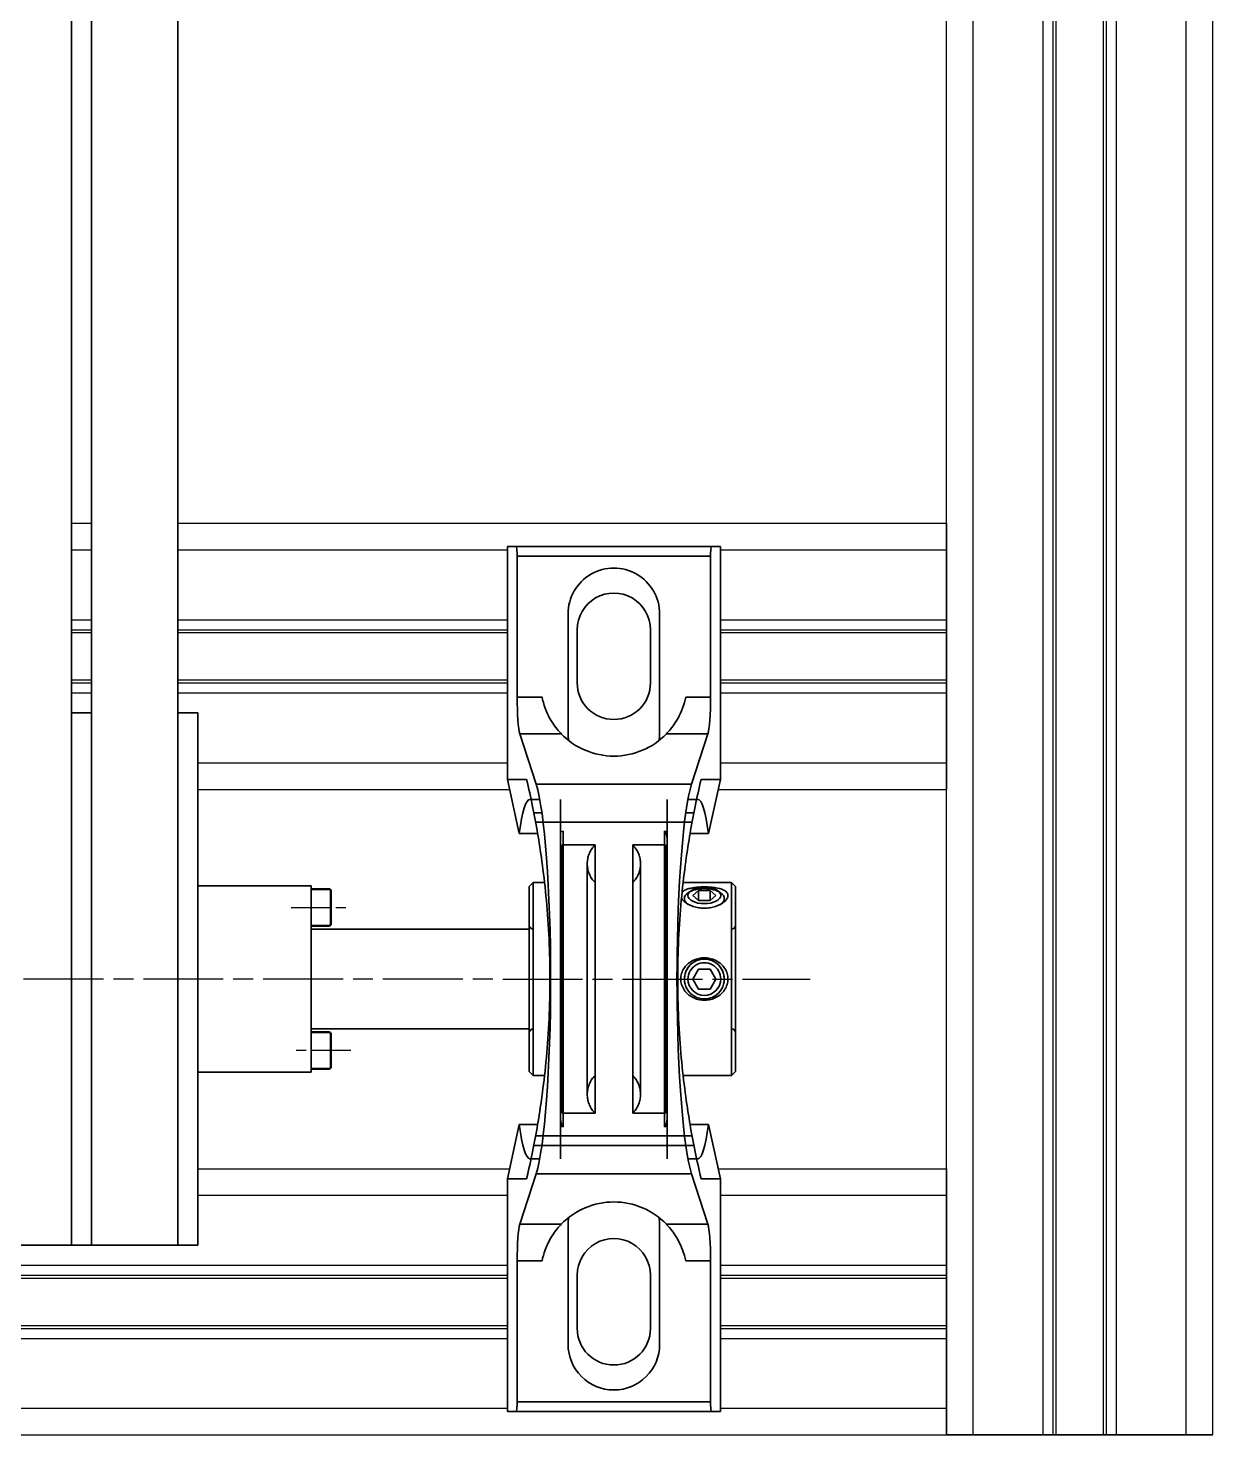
# Model space of a CAD drawing. Header units: millimetres. Extents: x -29 to 3384, y -388 to 1226.
# Drawn here: x 629.8 to 807.8, y 803.3 to 1014.7 of the extents above; entities that cross this region are included whole.
import ezdxf

# ---------------------------------------------------------------- set-up
doc = ezdxf.new("R2010")
doc.units = ezdxf.units.MM
for name, pattern in [('AM_ISO08W050', [18, 12, -1.5, 3, -1.5]), ('AM_ISO08W050x2', [9, 6, -0.75, 1.5, -0.75]), ('phl_thick', [0])]:
    doc.linetypes.add(name, pattern=pattern)
for name, color, linetype, lineweight in [('AM_0N', 7, 'Continuous', 50), ('AM_7', 4, 'AM_ISO08W050', 25), ('Kontury', 7, 'Continuous', 35)]:
    doc.layers.add(name, color=color, linetype=linetype, lineweight=lineweight)
doc.layers.add('projection', color=7, linetype='Continuous')

msp = doc.modelspace()

# ---------------------------------------------------------------- linework, layer by layer
at = {"layer": 'AM_0N'}
for p, q in [((675.03755, 885.33191), (672.33755, 885.33191)), ((675.33755, 880.13191), (675.33755, 885.03191)), ((675.03755, 879.83191), (672.33755, 879.83191)), ((675.03755, 863.83191), (672.33755, 863.83191)), ((675.33755, 858.63191), (675.33755, 863.53191)), ((675.03755, 858.33191), (672.33755, 858.33191))]:
    msp.add_line(p, q, dxfattribs=at)
at = {"layer": 'AM_0N', "extrusion": (0, 0, -1)}
for centre, start, end in [((-675.03755, 885.03191), 90, 180), ((-675.03755, 880.13191), 180, 270), ((-675.03755, 863.53191), 90, 180), ((-675.03755, 858.63191), 180, 270)]:
    msp.add_arc(centre, 0.3, start, end, dxfattribs=at)
at = {"layer": 'AM_7', "linetype": 'AM_ISO08W050x2'}
for p, q in [((669.33755, 882.58191), (678.33755, 882.58191)), ((678.33755, 861.08191), (669.33755, 861.08191))]:
    msp.add_line(p, q, dxfattribs=at)
at = {"layer": 'AM_7'}
msp.add_line((269.14712, 871.8606), (747.31443, 871.82154), dxfattribs=at)
at = {"layer": 'Kontury'}
for p, q in [((636.33755, 1226.11286), (636.33755, 831.83614)), ((639.33755, 831.83614), (639.33755, 1226.11286)), ((652.33755, 1226.11286), (652.33755, 831.83614)), ((767.83755, 940.32025), (767.83755, 900.32025)), ((701.83755, 901.82025), (701.83755, 936.82025)), ((703.16294, 936.82025), (701.83755, 936.82025)), ((703.16294, 936.82025), (732.51216, 936.82025)), ((733.83755, 936.82025), (732.51216, 936.82025)), ((733.83755, 936.82025), (733.83755, 901.82025)), ((703.3102, 935.37025), (732.36489, 935.37025)), ((703.3102, 914.19045), (703.3102, 935.37025)), ((732.36489, 935.37025), (732.36489, 914.19045)), ((710.96255, 926.69525), (710.96255, 926.69525)), ((710.96255, 908.69525), (710.96255, 926.69525)), ((724.71255, 926.69525), (724.71255, 926.69525)), ((724.71255, 908.69525), (724.71255, 926.69525)), ((712.33755, 916.32025), (712.33755, 924.32025)), ((712.33755, 924.32025), (712.33755, 924.32025)), ((723.33755, 924.32025), (723.33755, 916.32025)), ((723.33755, 924.32025), (723.33755, 924.32025)), ((712.33755, 916.32025), (712.33755, 916.32025)), ((723.33755, 916.32025), (723.33755, 916.32025)), ((703.3102, 914.19045), (707.0457, 914.19045)), ((707.13619, 913.77482), (707.0457, 914.19045)), ((707.24381, 913.35861), (707.13619, 913.77482)), ((707.36798, 912.94563), (707.24381, 913.35861)), ((728.43129, 913.35861), (728.30712, 912.94563)), ((728.53891, 913.77482), (728.43129, 913.35861)), ((728.62939, 914.19045), (728.53891, 913.77482)), ((728.62939, 914.19045), (732.36489, 914.19045)), ((639.33755, 911.83614), (636.33755, 911.83614)), ((655.33755, 911.83614), (652.33755, 911.83614)), ((655.33755, 911.83614), (655.33755, 831.83614)), ((707.50778, 912.53949), (707.36798, 912.94563)), ((707.66147, 912.14336), (707.50778, 912.53949)), ((707.82721, 911.7603), (707.66147, 912.14336)), ((708.00296, 911.39282), (707.82721, 911.7603)), ((708.18608, 911.04307), (708.00296, 911.39282)), ((727.67213, 911.39282), (727.48901, 911.04307)), ((727.84789, 911.7603), (727.67213, 911.39282)), ((728.01363, 912.14336), (727.84789, 911.7603)), ((728.16732, 912.53949), (728.01363, 912.14336)), ((728.30712, 912.94563), (728.16732, 912.53949)), ((708.37386, 910.71324), (708.18608, 911.04307)), ((708.56332, 910.40519), (708.37386, 910.71324)), ((708.75132, 910.12023), (708.56332, 910.40519)), ((708.93682, 909.85673), (708.75132, 910.12023)), ((709.12388, 909.6068), (708.93682, 909.85673)), ((709.30902, 909.37301), (709.12388, 909.6068)), ((709.4881, 909.15883), (709.30902, 909.37301)), ((709.65663, 908.96688), (709.4881, 909.15883)), ((726.187, 909.15883), (726.01847, 908.96688)), ((726.36608, 909.37301), (726.187, 909.15883)), ((726.55122, 909.6068), (726.36608, 909.37301)), ((726.73827, 909.85673), (726.55122, 909.6068)), ((726.92378, 910.12023), (726.73827, 909.85673)), ((727.11177, 910.40519), (726.92378, 910.12023)), ((727.30124, 910.71324), (727.11177, 910.40519)), ((727.48901, 911.04307), (727.30124, 910.71324)), ((703.72213, 908.65889), (709.94429, 908.65889)), ((706.15717, 901.09936), (703.72213, 908.65889)), ((709.81012, 908.79958), (709.65663, 908.96688)), ((709.94421, 908.65895), (709.81012, 908.79958)), ((710.96255, 908.69525), (710.96255, 908.69525)), ((724.71255, 908.69525), (724.71255, 908.69525)), ((725.86497, 908.79958), (725.73081, 908.65889)), ((725.73081, 908.65889), (731.95296, 908.65889)), ((726.01847, 908.96688), (725.86497, 908.79958)), ((731.95296, 908.65889), (729.51793, 901.09936)), ((701.83755, 901.82025), (703.61148, 893.69025)), ((704.72865, 901.82025), (701.83755, 901.82025)), ((706.15717, 901.09936), (729.51793, 901.09936)), ((733.83755, 901.82025), (730.94644, 901.82025)), ((732.06362, 893.69025), (733.83755, 901.82025)), ((705.21958, 898.82025), (706.70354, 898.82025)), ((709.83755, 898.82025), (709.83755, 844.82025)), ((725.83755, 844.82025), (725.83755, 898.82025)), ((728.97156, 898.82025), (730.45552, 898.82025)), ((707.02925, 896.82025), (705.81106, 896.82025)), ((729.86404, 896.82025), (728.64585, 896.82025)), ((706.08667, 895.37025), (729.58843, 895.37025)), ((706.38474, 893.69025), (703.61148, 893.69025)), ((706.46481, 893.21576), (706.38474, 893.69023)), ((706.54559, 892.72589), (706.46481, 893.21576)), ((706.62671, 892.22176), (706.54559, 892.72589)), ((706.70782, 891.70461), (706.62671, 892.22176)), ((709.83755, 871.82025), (709.83755, 892.86663)), ((710.22832, 894.05423), (710.22832, 849.58628)), ((710.22832, 849.58628), (710.22832, 894.05423)), ((725.44678, 894.05423), (725.44678, 849.58628)), ((725.44678, 894.05423), (725.44678, 849.58628)), ((725.83755, 892.86663), (725.83755, 871.82025)), ((729.04838, 892.22176), (728.96728, 891.70461)), ((729.1295, 892.72589), (729.04838, 892.22176)), ((729.21028, 893.21576), (729.1295, 892.72589)), ((729.29035, 893.69023), (729.21028, 893.21576)), ((732.06362, 893.69025), (729.29035, 893.69025)), ((706.78856, 891.1758), (706.70782, 891.70461)), ((706.8688, 890.63519), (706.78856, 891.1758)), ((706.94944, 890.07532), (706.8688, 890.63519)), ((707.03035, 889.49548), (706.94944, 890.07532)), ((710.08755, 891.97711), (715.00912, 891.97711)), ((710.08755, 851.6634), (710.08755, 891.97711)), ((713.9438, 890.06448), (713.90566, 889.88368)), ((713.99025, 890.24333), (713.9438, 890.06448)), ((714.04491, 890.41985), (713.99025, 890.24333)), ((714.10766, 890.59365), (714.04491, 890.41985)), ((714.17837, 890.76436), (714.10766, 890.59365)), ((714.2569, 890.93163), (714.17837, 890.76436)), ((714.34306, 891.0951), (714.2569, 890.93163)), ((714.43668, 891.25441), (714.34306, 891.0951)), ((714.53756, 891.40923), (714.43668, 891.25441)), ((714.64548, 891.55922), (714.53756, 891.40923)), ((714.76021, 891.70407), (714.64548, 891.55922)), ((714.88151, 891.84346), (714.76021, 891.70407)), ((715.00912, 891.97711), (714.88151, 891.84346)), ((715.00912, 851.6634), (715.00912, 891.97711)), ((715.00912, 891.97711), (715.00912, 851.6634)), ((720.66598, 891.97711), (720.66598, 851.6634)), ((720.79358, 891.84346), (720.66598, 891.97711)), ((720.66598, 891.97711), (725.58755, 891.97711)), ((720.66598, 891.97711), (720.66598, 851.6634)), ((720.91488, 891.70407), (720.79358, 891.84346)), ((721.02962, 891.55922), (720.91488, 891.70407)), ((721.13754, 891.40923), (721.02962, 891.55922)), ((721.23842, 891.25441), (721.13754, 891.40923)), ((721.33204, 891.0951), (721.23842, 891.25441)), ((721.4182, 890.93163), (721.33204, 891.0951)), ((721.49672, 890.76436), (721.4182, 890.93163)), ((721.56744, 890.59365), (721.49672, 890.76436)), ((721.63019, 890.41985), (721.56744, 890.59365)), ((721.68485, 890.24333), (721.63019, 890.41985)), ((721.7313, 890.06448), (721.68485, 890.24333)), ((721.76944, 889.88368), (721.7313, 890.06448)), ((721.88737, 891.96326), (721.87795, 891.95578)), ((721.89764, 891.97031), (721.88737, 891.96326)), ((721.90869, 891.97692), (721.89764, 891.97031)), ((721.92044, 891.98306), (721.90869, 891.97692)), ((721.93283, 891.98871), (721.92044, 891.98306)), ((721.94578, 891.99386), (721.93283, 891.98871)), ((722.3248, 891.98966), (722.30527, 891.99481)), ((722.34424, 891.98403), (722.3248, 891.98966)), ((722.3635, 891.97794), (722.34424, 891.98403)), ((722.38249, 891.9714), (722.3635, 891.97794)), ((722.40112, 891.96442), (722.38249, 891.9714)), ((722.41932, 891.95704), (722.40112, 891.96442)), ((725.58755, 891.97711), (725.58755, 851.6634)), ((728.72565, 890.07532), (728.64474, 889.49548)), ((728.8063, 890.63519), (728.72565, 890.07532)), ((728.88654, 891.1758), (728.8063, 890.63519)), ((728.96728, 891.70461), (728.88654, 891.1758)), ((707.11117, 888.89626), (707.03035, 889.49548)), ((707.19153, 888.27834), (707.11117, 888.89626)), ((707.27109, 887.64249), (707.19153, 888.27834)), ((713.84182, 889.33341), (713.83755, 889.14868)), ((713.83755, 889.14868), (713.84182, 888.96395)), ((713.83755, 889.14868), (713.83755, 854.49183)), ((713.83755, 854.49183), (713.83755, 889.14868)), ((713.85461, 889.51775), (713.84182, 889.33341)), ((713.84182, 888.96395), (713.85461, 888.77961)), ((713.87591, 889.70131), (713.85461, 889.51775)), ((713.85461, 888.77961), (713.87591, 888.59606)), ((713.90566, 889.88368), (713.87591, 889.70131)), ((713.87591, 888.59606), (713.90566, 888.41368)), ((713.90566, 888.41368), (713.9438, 888.23288)), ((713.9438, 888.23288), (713.99025, 888.05403)), ((713.99025, 888.05403), (714.04491, 887.87751)), ((714.04491, 887.87751), (714.10766, 887.70371)), ((721.56744, 887.70371), (721.63019, 887.87751)), ((721.63019, 887.87751), (721.68485, 888.05403)), ((721.68485, 888.05403), (721.7313, 888.23288)), ((721.7313, 888.23288), (721.76944, 888.41368)), ((721.79919, 889.70131), (721.76944, 889.88368)), ((721.76944, 888.41368), (721.79919, 888.59606)), ((721.82048, 889.51775), (721.79919, 889.70131)), ((721.79919, 888.59606), (721.82048, 888.77961)), ((721.83328, 889.33341), (721.82048, 889.51775)), ((721.82048, 888.77961), (721.83328, 888.96395)), ((721.83755, 889.14868), (721.83328, 889.33341)), ((721.83328, 888.96395), (721.83755, 889.14868)), ((721.83755, 889.2766), (721.83797, 889.28552)), ((721.83799, 889.26739), (721.83755, 889.2766)), ((721.83755, 854.49183), (721.83755, 889.14868)), ((721.83755, 854.49183), (721.83755, 889.14868)), ((721.83797, 889.28552), (721.83922, 889.29453)), ((721.83932, 889.25807), (721.83799, 889.26739)), ((721.83922, 889.29453), (721.84131, 889.30358)), ((721.84155, 889.24865), (721.83932, 889.25807)), ((721.84131, 889.30358), (721.84425, 889.31265)), ((721.84467, 889.23921), (721.84155, 889.24865)), ((721.84425, 889.31265), (721.84804, 889.3217)), ((721.84868, 889.22976), (721.84467, 889.23921)), ((721.84804, 889.3217), (721.85267, 889.33068)), ((721.85361, 889.22035), (721.84868, 889.22976)), ((721.85267, 889.33068), (721.85816, 889.33957)), ((721.85943, 889.21103), (721.85361, 889.22035)), ((728.48356, 888.27834), (728.404, 887.64249)), ((728.56393, 888.89626), (728.48356, 888.27834)), ((728.64474, 889.49548), (728.56393, 888.89626)), ((655.33755, 885.83191), (672.33755, 885.83191)), ((672.33755, 885.83191), (672.33755, 857.83191)), ((705.73755, 886.32025), (705.13755, 885.72025)), ((705.73755, 871.82025), (705.73755, 886.32025)), ((705.73755, 886.32025), (705.73755, 871.82025)), ((707.53278, 886.32025), (705.73755, 886.32025)), ((707.34949, 886.98953), (707.27109, 887.64249)), ((707.42636, 886.32025), (707.34949, 886.98953)), ((707.49807, 885.66644), (707.42636, 886.32025)), ((714.10766, 887.70371), (714.17837, 887.533)), ((714.17837, 887.533), (714.2569, 887.36573)), ((714.2569, 887.36573), (714.34306, 887.20226)), ((714.34306, 887.20226), (714.43668, 887.04295)), ((714.43668, 887.04295), (714.53756, 886.88813)), ((714.53756, 886.88813), (714.64548, 886.73814)), ((714.64548, 886.73814), (714.76021, 886.59329)), ((714.76021, 886.59329), (714.88151, 886.4539)), ((714.88151, 886.4539), (715.00912, 886.32025)), ((715.00912, 871.82025), (715.00912, 886.32025)), ((715.00912, 886.32025), (715.00912, 871.82025)), ((720.66598, 886.32025), (720.79358, 886.4539)), ((720.66598, 871.82025), (720.66598, 886.32025)), ((720.66598, 886.32025), (720.66598, 871.82025)), ((720.79358, 886.4539), (720.91488, 886.59329)), ((720.91488, 886.59329), (721.02962, 886.73814)), ((721.02962, 886.73814), (721.13754, 886.88813)), ((721.13754, 886.88813), (721.23842, 887.04295)), ((721.23842, 887.04295), (721.33204, 887.20226)), ((721.33204, 887.20226), (721.4182, 887.36573)), ((721.4182, 887.36573), (721.49672, 887.533)), ((721.49672, 887.533), (721.56744, 887.70371)), ((735.53755, 886.32025), (728.14232, 886.32025)), ((728.24874, 886.32025), (728.17703, 885.66644)), ((728.32561, 886.98953), (728.24874, 886.32025)), ((728.404, 887.64249), (728.32561, 886.98953)), ((735.53755, 871.82025), (735.53755, 886.32025)), ((735.53755, 886.32025), (735.53755, 871.82025)), ((736.13755, 885.72025), (735.53755, 886.32025)), ((705.13755, 885.72025), (705.13755, 871.82025)), ((707.56778, 884.99941), (707.49807, 885.66644)), ((707.63521, 884.31999), (707.56778, 884.99941)), ((707.70009, 883.6291), (707.63521, 884.31999)), ((713.74963, 885.01521), (713.94862, 884.9958)), ((714.94424, 885.00181), (715.14049, 885.02251)), ((728.03988, 884.31999), (727.97501, 883.6291)), ((728.00697, 883.96949), (728.03972, 883.90648)), ((728.03972, 883.90648), (728.12039, 883.78474)), ((728.10731, 884.99941), (728.03988, 884.31999)), ((728.17911, 884.95328), (728.09312, 884.86698)), ((728.17703, 885.66644), (728.10731, 884.99941)), ((728.12039, 883.78474), (728.21791, 883.66386)), ((728.27945, 885.03444), (728.17911, 884.95328)), ((728.21791, 883.66386), (728.33139, 883.54499)), ((728.39315, 885.11025), (728.27945, 885.03444)), ((728.51892, 885.18051), (728.39315, 885.11025)), ((728.65545, 885.24502), (728.51892, 885.18051)), ((728.80108, 885.30377), (728.65545, 885.24502)), ((728.95392, 885.3568), (728.80108, 885.30377)), ((729.11341, 885.40454), (728.95392, 885.3568)), ((729.42999, 885.0874), (728.98806, 884.77491)), ((729.28351, 885.44851), (729.11341, 885.40454)), ((729.46378, 885.48863), (729.28351, 885.44851)), ((729.65316, 885.52467), (729.46378, 885.48863)), ((729.85042, 885.55652), (729.65316, 885.52467)), ((730.57152, 885.12762), (729.7055, 884.37762)), ((729.7055, 884.37762), (730.57152, 883.62762)), ((730.05419, 885.58415), (729.85042, 885.55652)), ((730.26312, 885.60753), (730.05419, 885.58415)), ((730.47585, 885.62671), (730.26312, 885.60753)), ((730.69083, 885.64179), (730.47585, 885.62671)), ((730.57152, 883.61208), (730.57152, 885.12762)), ((732.30357, 885.12762), (730.57152, 885.12762)), ((730.90646, 885.65285), (730.69083, 885.64179)), ((731.12112, 885.66004), (730.90646, 885.65285)), ((731.33309, 885.66354), (731.12112, 885.66004)), ((731.542, 885.66354), (731.33309, 885.66354)), ((731.75398, 885.66004), (731.542, 885.66354)), ((731.96863, 885.65285), (731.75398, 885.66004)), ((732.18427, 885.64179), (731.96863, 885.65285)), ((732.39924, 885.62671), (732.18427, 885.64179)), ((732.30357, 883.61208), (732.30357, 885.12762)), ((733.1696, 884.37762), (732.30357, 885.12762)), ((732.30357, 883.62762), (733.1696, 884.37762)), ((732.61198, 885.60753), (732.39924, 885.62671)), ((732.82091, 885.58415), (732.61198, 885.60753)), ((733.02468, 885.55652), (732.82091, 885.58415)), ((733.22194, 885.52467), (733.02468, 885.55652)), ((733.41132, 885.48863), (733.22194, 885.52467)), ((733.59159, 885.44851), (733.41132, 885.48863)), ((733.88704, 884.77491), (733.44511, 885.0874)), ((733.76169, 885.40454), (733.59159, 885.44851)), ((733.92117, 885.3568), (733.76169, 885.40454)), ((734.07402, 885.30377), (733.92117, 885.3568)), ((734.21965, 885.24502), (734.07402, 885.30377)), ((734.35618, 885.18051), (734.21965, 885.24502)), ((734.48195, 885.11025), (734.35618, 885.18051)), ((734.59564, 885.03444), (734.48195, 885.11025)), ((734.54371, 883.54499), (734.65719, 883.66386)), ((734.69599, 884.95328), (734.59564, 885.03444)), ((734.65719, 883.66386), (734.75471, 883.78474)), ((734.78197, 884.86698), (734.69599, 884.95328)), ((734.75471, 883.78474), (734.83538, 883.90648)), ((734.85296, 884.77601), (734.78197, 884.86698)), ((734.83538, 883.90648), (734.89845, 884.02783)), ((734.90833, 884.68088), (734.85296, 884.77601)), ((734.89845, 884.02783), (734.94329, 884.14755)), ((734.94765, 884.58222), (734.90833, 884.68088)), ((734.94329, 884.14755), (734.96997, 884.26451)), ((734.97105, 884.48084), (734.94765, 884.58222)), ((734.96997, 884.26451), (734.9788, 884.37762)), ((734.9788, 884.37762), (734.97105, 884.48084)), ((736.13755, 885.72025), (736.13755, 871.82025)), ((707.76215, 882.92769), (707.70009, 883.6291)), ((707.82116, 882.21671), (707.76215, 882.92769)), ((707.87689, 881.497), (707.82116, 882.21671)), ((727.85393, 882.21671), (727.79821, 881.497)), ((727.91294, 882.92769), (727.85393, 882.21671)), ((727.97501, 883.6291), (727.91294, 882.92769)), ((728.33139, 883.54499), (728.45939, 883.42927)), ((728.45939, 883.42927), (728.60036, 883.31793)), ((728.60036, 883.31793), (728.75249, 883.21208)), ((728.75249, 883.21208), (728.90128, 883.11985)), ((728.90128, 883.11985), (729.05611, 883.03376)), ((729.05611, 883.03376), (729.22027, 882.95196)), ((729.22027, 882.95196), (729.39472, 882.87431)), ((729.39472, 882.87431), (729.57845, 882.80177)), ((729.57845, 882.80177), (729.77037, 882.73522)), ((729.77037, 882.73522), (729.96917, 882.67533)), ((729.96917, 882.67533), (730.17355, 882.62274)), ((730.17355, 882.62274), (730.38222, 882.57797)), ((730.38222, 882.57797), (730.59376, 882.54126)), ((730.57152, 883.62762), (732.30357, 883.62762)), ((730.57152, 883.61208), (732.30357, 883.61208)), ((730.59376, 882.54126), (730.80664, 882.51286)), ((730.80664, 882.51286), (731.01931, 882.49287)), ((731.01931, 882.49287), (731.23016, 882.4811)), ((731.23016, 882.4811), (731.43755, 882.47723)), ((731.43755, 882.47723), (731.64494, 882.4811)), ((731.64494, 882.4811), (731.85579, 882.49287)), ((731.85579, 882.49287), (732.06846, 882.51286)), ((732.06846, 882.51286), (732.28134, 882.54126)), ((732.28134, 882.54126), (732.49288, 882.57797)), ((732.49288, 882.57797), (732.70155, 882.62274)), ((732.70155, 882.62274), (732.90593, 882.67533)), ((732.90593, 882.67533), (733.10473, 882.73522)), ((733.10473, 882.73522), (733.29665, 882.80177)), ((733.29665, 882.80177), (733.48037, 882.87431)), ((733.48037, 882.87431), (733.65482, 882.95196)), ((733.65482, 882.95196), (733.81898, 883.03376)), ((733.81898, 883.03376), (733.97381, 883.11985)), ((733.88704, 883.04286), (734.21918, 883.27772)), ((733.97381, 883.11985), (734.1226, 883.21208)), ((734.1226, 883.21208), (734.27474, 883.31793)), ((734.27474, 883.31793), (734.41571, 883.42927)), ((734.41571, 883.42927), (734.54371, 883.54499)), ((707.92915, 880.76936), (707.87689, 881.497)), ((707.97775, 880.03486), (707.92915, 880.76936)), ((708.0225, 879.29455), (707.97775, 880.03486)), ((727.69735, 880.03486), (727.65259, 879.29455)), ((727.74595, 880.76936), (727.69735, 880.03486)), ((727.79821, 881.497), (727.74595, 880.76936)), ((672.33755, 879.33614), (705.13755, 879.33614)), ((705.73755, 871.82025), (705.73755, 879.32025)), ((705.73755, 879.32025), (705.73755, 871.82025)), ((708.06326, 878.54951), (708.0225, 879.29455)), ((708.0999, 877.80087), (708.06326, 878.54951)), ((708.13232, 877.04978), (708.0999, 877.80087)), ((727.5752, 877.80087), (727.54278, 877.04978)), ((727.61184, 878.54951), (727.5752, 877.80087)), ((727.65259, 879.29455), (727.61184, 878.54951)), ((735.53755, 871.82025), (735.53755, 879.32025)), ((735.53755, 871.82025), (735.53755, 879.32025)), ((708.16043, 876.29734), (708.13232, 877.04978)), ((708.18418, 875.5447), (708.16043, 876.29734)), ((708.20355, 874.79305), (708.18418, 875.5447)), ((727.49092, 875.5447), (727.47155, 874.79305)), ((727.51467, 876.29734), (727.49092, 875.5447)), ((727.54278, 877.04978), (727.51467, 876.29734)), ((708.21853, 874.04358), (708.20355, 874.79305)), ((708.22915, 873.29748), (708.21853, 874.04358)), ((708.23546, 872.55596), (708.22915, 873.29748)), ((727.44595, 873.29748), (727.43964, 872.55596)), ((727.45656, 874.04358), (727.44595, 873.29748)), ((727.47155, 874.79305), (727.45656, 874.04358)), ((728.16802, 873.04047), (728.26457, 873.23094)), ((728.26457, 873.23094), (728.37411, 873.41421)), ((728.37411, 873.41421), (728.49544, 873.58916)), ((728.49544, 873.58916), (728.62736, 873.75467)), ((728.62736, 873.75467), (728.76836, 873.90984)), ((728.76836, 873.90984), (728.91669, 874.05399)), ((728.91669, 874.05399), (729.07097, 874.18679)), ((729.07097, 874.18679), (729.23481, 874.31168)), ((729.23481, 874.31168), (729.40869, 874.42879)), ((729.40869, 874.42879), (729.59163, 874.53694)), ((729.59163, 874.53694), (729.78255, 874.63513)), ((729.7055, 871.82025), (730.57152, 873.32025)), ((729.78255, 874.63513), (729.98017, 874.72267)), ((729.98017, 874.72267), (730.1832, 874.79892)), ((730.1832, 874.79892), (730.3904, 874.8634)), ((730.3904, 874.8634), (730.60037, 874.91595)), ((730.57152, 873.32025), (730.57152, 873.32025)), ((730.57152, 873.32025), (732.30357, 873.32025)), ((730.60037, 874.91595), (730.81161, 874.95643)), ((730.81161, 874.95643), (731.02261, 874.98482)), ((731.02261, 874.98482), (731.23179, 875.00152)), ((731.23179, 875.00152), (731.43755, 875.00699)), ((731.43755, 875.00699), (731.64331, 875.00152)), ((731.64331, 875.00152), (731.85249, 874.98482)), ((731.85249, 874.98482), (732.06349, 874.95643)), ((732.06349, 874.95643), (732.27473, 874.91595)), ((732.27473, 874.91595), (732.48469, 874.8634)), ((732.30357, 873.32025), (732.30357, 873.32025)), ((732.30357, 873.32025), (733.1696, 871.82025)), ((732.48469, 874.8634), (732.6919, 874.79892)), ((732.6919, 874.79892), (732.89493, 874.72267)), ((732.89493, 874.72267), (733.09255, 874.63513)), ((733.09255, 874.63513), (733.28346, 874.53694)), ((733.28346, 874.53694), (733.4664, 874.42879)), ((733.4664, 874.42879), (733.64028, 874.31168)), ((733.64028, 874.31168), (733.80412, 874.18679)), ((733.80412, 874.18679), (733.95841, 874.05399)), ((733.95841, 874.05399), (734.10674, 873.90984)), ((734.10674, 873.90984), (734.24774, 873.75467)), ((734.24774, 873.75467), (734.37965, 873.58916)), ((734.37965, 873.58916), (734.50098, 873.41421)), ((734.50098, 873.41421), (734.61052, 873.23094)), ((734.61052, 873.23094), (734.70708, 873.04047)), ((705.13755, 871.82025), (705.13755, 857.92025)), ((705.73755, 864.32025), (705.73755, 871.82025)), ((705.73755, 871.82025), (705.73755, 864.32025)), ((705.73755, 871.82025), (705.73755, 857.32025)), ((705.73755, 857.32025), (705.73755, 871.82025)), ((708.22915, 870.34303), (708.23546, 871.08454)), ((708.23755, 871.82025), (708.23546, 872.55596)), ((708.23546, 871.08454), (708.23755, 871.82025)), ((709.83755, 850.77387), (709.83755, 871.82025)), ((713.79446, 872.00076), (713.8035, 871.98172)), ((713.8046, 871.66128), (713.79583, 871.64248)), ((713.8035, 871.98172), (713.81151, 871.96219)), ((713.81234, 871.68054), (713.8046, 871.66128)), ((713.81151, 871.96219), (713.81844, 871.94227)), ((713.81905, 871.70019), (713.81234, 871.68054)), ((713.81844, 871.94227), (713.82429, 871.92204)), ((713.82472, 871.7201), (713.81905, 871.70019)), ((713.82429, 871.92204), (713.82907, 871.90163)), ((713.82934, 871.74019), (713.82472, 871.7201)), ((713.82907, 871.90163), (713.83279, 871.88114)), ((713.83294, 871.76035), (713.82934, 871.74019)), ((713.83279, 871.88114), (713.83543, 871.86068)), ((713.8355, 871.78049), (713.83294, 871.76035)), ((713.83543, 871.86068), (713.83702, 871.84035)), ((713.83704, 871.80049), (713.8355, 871.78049)), ((713.83702, 871.84035), (713.83755, 871.82025)), ((713.83755, 871.82025), (713.83704, 871.80049)), ((715.00912, 857.32025), (715.00912, 871.82025)), ((715.00912, 871.82025), (715.00912, 857.32025)), ((720.66598, 871.82025), (720.66598, 857.32025)), ((720.66598, 857.32025), (720.66598, 871.82025)), ((725.83755, 871.82025), (725.83755, 850.77387)), ((727.28755, 871.82025), (727.289, 872.02407)), ((727.289, 871.61644), (727.28755, 871.82025)), ((727.289, 872.02407), (727.2933, 872.22867)), ((727.2933, 871.41184), (727.289, 871.61644)), ((727.2933, 872.22867), (727.30054, 872.43397)), ((727.30054, 871.20653), (727.2933, 871.41184)), ((727.30054, 872.43397), (727.31092, 872.63988)), ((727.31073, 871.00062), (727.30054, 871.20653)), ((727.32413, 870.79419), (727.31073, 871.00062)), ((727.31092, 872.63988), (727.32413, 872.84631)), ((727.32413, 872.84631), (727.34032, 873.05318)), ((727.43964, 872.55596), (727.43755, 871.82025)), ((727.43755, 871.82025), (727.43964, 871.08454)), ((727.43964, 871.08454), (727.44595, 870.34303)), ((727.8963, 871.82025), (727.90374, 872.02512)), ((727.90404, 871.61118), (727.8963, 871.82025)), ((727.90374, 872.02512), (727.92621, 872.23157)), ((727.92745, 871.4005), (727.90404, 871.61118)), ((727.92621, 872.23157), (727.96395, 872.43792)), ((727.96676, 871.18999), (727.92745, 871.4005)), ((727.96395, 872.43792), (728.01712, 872.64253)), ((728.02214, 870.9814), (727.96676, 871.18999)), ((728.01712, 872.64253), (728.08534, 872.84387)), ((728.09312, 870.77633), (728.02214, 870.9814)), ((728.08534, 872.84387), (728.16802, 873.04047)), ((729.7055, 871.82025), (729.7055, 871.82025)), ((730.57152, 870.32025), (729.7055, 871.82025)), ((733.1696, 871.82025), (732.30357, 870.32025)), ((733.1696, 871.82025), (733.1696, 871.82025)), ((734.70708, 873.04047), (734.78976, 872.84387)), ((734.85296, 870.9814), (734.78197, 870.77633)), ((734.78976, 872.84387), (734.85797, 872.64253)), ((734.90833, 871.18999), (734.85296, 870.9814)), ((734.85797, 872.64253), (734.91115, 872.43792)), ((734.94765, 871.4005), (734.90833, 871.18999)), ((734.91115, 872.43792), (734.94889, 872.23157)), ((734.97105, 871.61118), (734.94765, 871.4005)), ((734.94889, 872.23157), (734.97136, 872.02512)), ((734.9788, 871.82025), (734.97105, 871.61118)), ((734.97136, 872.02512), (734.9788, 871.82025)), ((735.53755, 871.82025), (735.53755, 864.32025)), ((735.53755, 864.32025), (735.53755, 871.82025)), ((735.53755, 871.82025), (735.53755, 857.32025)), ((735.53755, 857.32025), (735.53755, 871.82025)), ((736.13755, 871.82025), (736.13755, 857.92025)), ((708.18418, 868.09581), (708.20355, 868.84746)), ((708.20355, 868.84746), (708.21853, 869.59693)), ((708.21853, 869.59693), (708.22915, 870.34303)), ((727.34006, 870.58729), (727.32413, 870.79419)), ((727.44595, 870.34303), (727.45656, 869.59693)), ((727.45656, 869.59693), (727.47155, 868.84746)), ((727.47155, 868.84746), (727.49092, 868.09581)), ((728.17911, 870.57636), (728.09312, 870.77633)), ((728.27945, 870.38292), (728.17911, 870.57636)), ((728.39315, 870.19713), (728.27945, 870.38292)), ((728.51892, 870.02021), (728.39315, 870.19713)), ((728.65545, 869.85331), (728.51892, 870.02021)), ((728.80108, 869.69733), (728.65545, 869.85331)), ((728.95392, 869.55297), (728.80108, 869.69733)), ((729.11341, 869.41989), (728.95392, 869.55297)), ((729.28351, 869.29452), (729.11341, 869.41989)), ((729.46378, 869.1776), (729.28351, 869.29452)), ((729.65316, 869.07038), (729.46378, 869.1776)), ((729.85042, 868.97377), (729.65316, 869.07038)), ((730.05419, 868.88848), (729.85042, 868.97377)), ((730.26312, 868.81518), (730.05419, 868.88848)), ((730.57152, 870.32025), (730.57152, 870.32025)), ((732.30357, 870.32025), (730.57152, 870.32025)), ((732.30357, 870.32025), (732.30357, 870.32025)), ((732.82091, 868.88848), (732.61198, 868.81518)), ((733.02468, 868.97377), (732.82091, 868.88848)), ((733.22194, 869.07038), (733.02468, 868.97377)), ((733.41132, 869.1776), (733.22194, 869.07038)), ((733.59159, 869.29452), (733.41132, 869.1776)), ((733.76169, 869.41989), (733.59159, 869.29452)), ((733.92117, 869.55297), (733.76169, 869.41989)), ((734.07402, 869.69733), (733.92117, 869.55297)), ((734.21965, 869.85331), (734.07402, 869.69733)), ((734.35618, 870.02021), (734.21965, 869.85331)), ((734.48195, 870.19713), (734.35618, 870.02021)), ((734.59564, 870.38292), (734.48195, 870.19713)), ((734.69599, 870.57636), (734.59564, 870.38292)), ((734.78197, 870.77633), (734.69599, 870.57636)), ((708.13232, 866.59073), (708.16043, 867.34317)), ((708.16043, 867.34317), (708.18418, 868.09581)), ((727.49092, 868.09581), (727.51467, 867.34317)), ((727.51467, 867.34317), (727.54278, 866.59073)), ((730.47585, 868.75421), (730.26312, 868.81518)), ((730.69083, 868.70572), (730.47585, 868.75421)), ((730.90646, 868.66985), (730.69083, 868.70572)), ((731.12112, 868.64641), (730.90646, 868.66985)), ((731.33309, 868.63493), (731.12112, 868.64641)), ((731.542, 868.63493), (731.33309, 868.63493)), ((731.75398, 868.64641), (731.542, 868.63493)), ((731.96863, 868.66985), (731.75398, 868.64641)), ((732.18427, 868.70572), (731.96863, 868.66985)), ((732.39924, 868.75421), (732.18427, 868.70572)), ((732.61198, 868.81518), (732.39924, 868.75421)), ((708.0225, 864.34596), (708.06326, 865.091)), ((708.06326, 865.091), (708.0999, 865.83963)), ((708.0999, 865.83963), (708.13232, 866.59073)), ((727.54278, 866.59073), (727.5752, 865.83963)), ((727.5752, 865.83963), (727.61184, 865.091)), ((727.61184, 865.091), (727.65259, 864.34596)), ((705.13755, 864.33614), (672.33755, 864.33614)), ((707.87689, 862.14351), (707.92915, 862.87114)), ((707.92915, 862.87114), (707.97775, 863.60564)), ((707.97775, 863.60564), (708.0225, 864.34596)), ((727.65259, 864.34596), (727.69735, 863.60564)), ((727.69735, 863.60564), (727.74595, 862.87114)), ((727.74595, 862.87114), (727.79821, 862.14351)), ((707.70009, 860.01141), (707.76215, 860.71282)), ((707.76215, 860.71282), (707.82116, 861.42379)), ((707.82116, 861.42379), (707.87689, 862.14351)), ((721.83755, 861.74183), (721.83797, 861.75729)), ((721.83755, 860.24172), (721.83755, 861.74183)), ((721.83801, 861.72565), (721.83755, 861.74183)), ((721.83797, 861.75729), (721.83922, 861.77294)), ((721.83938, 861.70929), (721.83801, 861.72565)), ((721.83922, 861.77294), (721.84131, 861.78871)), ((721.84167, 861.69283), (721.83938, 861.70929)), ((721.84131, 861.78871), (721.84425, 861.80454)), ((721.84489, 861.67634), (721.84167, 861.69283)), ((721.84425, 861.80454), (721.84804, 861.82035)), ((721.84903, 861.65989), (721.84489, 861.67634)), ((721.84804, 861.82035), (721.85267, 861.83609)), ((721.8541, 861.64355), (721.84903, 861.65989)), ((721.85267, 861.83609), (721.85816, 861.85169)), ((721.86011, 861.6274), (721.8541, 861.64355)), ((721.85816, 861.85169), (721.8645, 861.86708)), ((727.79821, 862.14351), (727.85393, 861.42379)), ((727.85393, 861.42379), (727.91294, 860.71282)), ((727.91294, 860.71282), (727.97501, 860.01141)), ((707.49807, 857.97407), (707.56778, 858.6411)), ((707.56778, 858.6411), (707.63521, 859.32051)), ((707.63521, 859.32051), (707.70009, 860.01141)), ((721.83808, 860.25917), (721.83755, 860.24172)), ((721.83755, 860.24172), (721.83806, 860.22465)), ((721.83806, 860.22465), (721.8396, 860.20747)), ((721.83966, 860.27693), (721.83808, 860.25917)), ((721.8396, 860.20747), (721.84216, 860.19028)), ((721.84231, 860.2949), (721.83966, 860.27693)), ((721.84216, 860.19028), (721.84575, 860.17316)), ((721.84602, 860.313), (721.84231, 860.2949)), ((727.97501, 860.01141), (728.03988, 859.32051)), ((728.03988, 859.32051), (728.10731, 858.6411)), ((728.10731, 858.6411), (728.17703, 857.97407)), ((672.33755, 857.83191), (655.33755, 857.83191)), ((705.13755, 857.92025), (705.73755, 857.32025)), ((705.73755, 857.32025), (707.53278, 857.32025)), ((707.27109, 855.99801), (707.34949, 856.65098)), ((707.34949, 856.65098), (707.42636, 857.32025)), ((707.42636, 857.32025), (707.49807, 857.97407)), ((714.2569, 856.27478), (714.17837, 856.10751)), ((714.34306, 856.43824), (714.2569, 856.27478)), ((714.43668, 856.59755), (714.34306, 856.43824)), ((714.53756, 856.75237), (714.43668, 856.59755)), ((714.64548, 856.90236), (714.53756, 856.75237)), ((714.76021, 857.04721), (714.64548, 856.90236)), ((714.88151, 857.18661), (714.76021, 857.04721)), ((715.00912, 857.32025), (714.88151, 857.18661)), ((720.79358, 857.18661), (720.66598, 857.32025)), ((720.91488, 857.04721), (720.79358, 857.18661)), ((721.02962, 856.90236), (720.91488, 857.04721)), ((721.13754, 856.75237), (721.02962, 856.90236)), ((721.23842, 856.59755), (721.13754, 856.75237)), ((721.33204, 856.43824), (721.23842, 856.59755)), ((721.4182, 856.27478), (721.33204, 856.43824)), ((721.49672, 856.10751), (721.4182, 856.27478)), ((728.14232, 857.32025), (735.53755, 857.32025)), ((728.17703, 857.97407), (728.24874, 857.32025)), ((728.24874, 857.32025), (728.32561, 856.65098)), ((728.32561, 856.65098), (728.404, 855.99801)), ((735.53755, 857.32025), (736.13755, 857.92025)), ((706.94944, 853.56518), (707.03035, 854.14503)), ((707.03035, 854.14503), (707.11117, 854.74424)), ((707.11117, 854.74424), (707.19153, 855.36217)), ((707.19153, 855.36217), (707.27109, 855.99801)), ((713.84182, 854.67656), (713.83755, 854.49183)), ((713.83755, 854.49183), (713.84182, 854.30709)), ((713.85461, 854.8609), (713.84182, 854.67656)), ((713.84182, 854.30709), (713.85461, 854.12275)), ((713.87591, 855.04445), (713.85461, 854.8609)), ((713.85461, 854.12275), (713.87591, 853.9392)), ((713.90566, 855.22682), (713.87591, 855.04445)), ((713.9438, 855.40763), (713.90566, 855.22682)), ((713.99025, 855.58648), (713.9438, 855.40763)), ((714.04491, 855.76299), (713.99025, 855.58648)), ((714.10766, 855.93679), (714.04491, 855.76299)), ((714.17837, 856.10751), (714.10766, 855.93679)), ((721.56744, 855.93679), (721.49672, 856.10751)), ((721.63019, 855.76299), (721.56744, 855.93679)), ((721.68485, 855.58648), (721.63019, 855.76299)), ((721.7313, 855.40763), (721.68485, 855.58648)), ((721.76944, 855.22682), (721.7313, 855.40763)), ((721.79919, 855.04445), (721.76944, 855.22682)), ((721.82048, 854.8609), (721.79919, 855.04445)), ((721.79919, 853.9392), (721.82048, 854.12275)), ((721.83328, 854.67656), (721.82048, 854.8609)), ((721.82048, 854.12275), (721.83328, 854.30709)), ((721.83755, 854.49183), (721.83328, 854.67656)), ((721.83328, 854.30709), (721.83755, 854.49183)), ((728.404, 855.99801), (728.48356, 855.36217)), ((728.48356, 855.36217), (728.56393, 854.74424)), ((728.56393, 854.74424), (728.64474, 854.14503)), ((728.64474, 854.14503), (728.72565, 853.56518)), ((706.62671, 851.41875), (706.70782, 851.93589)), ((706.70782, 851.93589), (706.78856, 852.4647)), ((706.78856, 852.4647), (706.8688, 853.00532)), ((706.8688, 853.00532), (706.94944, 853.56518)), ((713.87591, 853.9392), (713.90566, 853.75683)), ((713.90566, 853.75683), (713.9438, 853.57602)), ((713.9438, 853.57602), (713.99025, 853.39717)), ((713.99025, 853.39717), (714.04491, 853.22066)), ((714.04491, 853.22066), (714.10766, 853.04686)), ((714.10766, 853.04686), (714.17837, 852.87614)), ((714.17837, 852.87614), (714.2569, 852.70887)), ((714.2569, 852.70887), (714.34306, 852.54541)), ((714.34306, 852.54541), (714.43668, 852.3861)), ((714.43668, 852.3861), (714.53756, 852.23128)), ((714.53756, 852.23128), (714.64548, 852.08129)), ((714.64548, 852.08129), (714.76021, 851.93644)), ((714.76021, 851.93644), (714.88151, 851.79704)), ((720.79358, 851.79704), (720.91488, 851.93644)), ((720.91488, 851.93644), (721.02962, 852.08129)), ((721.02962, 852.08129), (721.13754, 852.23128)), ((721.13754, 852.23128), (721.23842, 852.3861)), ((721.23842, 852.3861), (721.33204, 852.54541)), ((721.33204, 852.54541), (721.4182, 852.70887)), ((721.4182, 852.70887), (721.49672, 852.87614)), ((721.49672, 852.87614), (721.56744, 853.04686)), ((721.56744, 853.04686), (721.63019, 853.22066)), ((721.63019, 853.22066), (721.68485, 853.39717)), ((721.68485, 853.39717), (721.7313, 853.57602)), ((721.7313, 853.57602), (721.76944, 853.75683)), ((721.76944, 853.75683), (721.79919, 853.9392)), ((728.72565, 853.56518), (728.8063, 853.00532)), ((728.8063, 853.00532), (728.88654, 852.4647)), ((728.88654, 852.4647), (728.96728, 851.93589)), ((728.96728, 851.93589), (729.04838, 851.41875)), ((703.61148, 849.95025), (701.83755, 841.82025)), ((703.61148, 849.95025), (706.38474, 849.95025)), ((706.38474, 849.95027), (706.46481, 850.42475)), ((706.46481, 850.42475), (706.54559, 850.91461)), ((706.54559, 850.91461), (706.62671, 851.41875)), ((715.00912, 851.6634), (710.08755, 851.6634)), ((714.88151, 851.79704), (715.00912, 851.6634)), ((720.66598, 851.6634), (720.79358, 851.79704)), ((725.58755, 851.6634), (720.66598, 851.6634)), ((729.04838, 851.41875), (729.1295, 850.91461)), ((729.1295, 850.91461), (729.21028, 850.42475)), ((729.21028, 850.42475), (729.29035, 849.95027)), ((729.29035, 849.95025), (732.06362, 849.95025)), ((733.83755, 841.82025), (732.06362, 849.95025)), ((706.08667, 848.27025), (729.58843, 848.27025)), ((705.81106, 846.82025), (729.86404, 846.82025)), ((706.70354, 844.82025), (705.21958, 844.82025)), ((730.45552, 844.82025), (728.97156, 844.82025)), ((701.83755, 841.82025), (704.72865, 841.82025)), ((701.83755, 806.82025), (701.83755, 841.82025)), ((703.72213, 834.98161), (706.15717, 842.54114)), ((706.15717, 842.54114), (729.51793, 842.54114)), ((729.51793, 842.54114), (731.95296, 834.98161)), ((730.94644, 841.82025), (733.83755, 841.82025)), ((733.83755, 841.82025), (733.83755, 806.82025)), ((767.83755, 843.32025), (767.83755, 803.32025)), ((703.72213, 834.98161), (709.94429, 834.98161)), ((708.18608, 832.59744), (708.37386, 832.92726)), ((708.37386, 832.92726), (708.56332, 833.23531)), ((708.56332, 833.23531), (708.75132, 833.52028)), ((708.75132, 833.52028), (708.93682, 833.78377)), ((708.93682, 833.78377), (709.12388, 834.0337)), ((709.12388, 834.0337), (709.30902, 834.2675)), ((709.30902, 834.2675), (709.48809, 834.48172)), ((709.48809, 834.48172), (709.65663, 834.67362)), ((709.65663, 834.67362), (709.81012, 834.84092)), ((709.81012, 834.84092), (709.94429, 834.98161)), ((710.96255, 834.94525), (710.96255, 834.94525)), ((710.96255, 834.94525), (710.96255, 816.94525)), ((724.71255, 834.94525), (724.71255, 834.94525)), ((724.71255, 834.94525), (724.71255, 816.94525)), ((725.73081, 834.98161), (731.95296, 834.98161)), ((725.73089, 834.98155), (725.86497, 834.84092)), ((725.86497, 834.84092), (726.01847, 834.67362)), ((726.01847, 834.67362), (726.187, 834.48168)), ((726.187, 834.48168), (726.36608, 834.2675)), ((726.36608, 834.2675), (726.55122, 834.0337)), ((726.55122, 834.0337), (726.73827, 833.78377)), ((726.73827, 833.78377), (726.92378, 833.52028)), ((726.92378, 833.52028), (727.11177, 833.23531)), ((727.11177, 833.23531), (727.30124, 832.92726)), ((727.30124, 832.92726), (727.48901, 832.59744)), ((620.33755, 831.83614), (655.33755, 831.83614)), ((655.33755, 831.83614), (638.00139, 831.83614)), ((707.36798, 830.69487), (707.50778, 831.10101)), ((707.50778, 831.10101), (707.66147, 831.49715)), ((707.66147, 831.49715), (707.82722, 831.8802)), ((707.82722, 831.8802), (708.00296, 832.24769)), ((708.00296, 832.24769), (708.18608, 832.59744)), ((727.48901, 832.59744), (727.67213, 832.24769)), ((727.67213, 832.24769), (727.84788, 831.8802)), ((727.84788, 831.8802), (728.01363, 831.49715)), ((728.01363, 831.49715), (728.16732, 831.10101)), ((728.16732, 831.10101), (728.30712, 830.69488)), ((703.3102, 829.45006), (707.0457, 829.45006)), ((703.3102, 808.27025), (703.3102, 829.45006)), ((707.0457, 829.45006), (707.13619, 829.86569)), ((707.13619, 829.86569), (707.24381, 830.28189)), ((707.24381, 830.28189), (707.36798, 830.69487)), ((728.30712, 830.69488), (728.43129, 830.28189)), ((728.43129, 830.28189), (728.53891, 829.86569)), ((728.53891, 829.86569), (728.62939, 829.45006)), ((728.62939, 829.45006), (732.36489, 829.45006)), ((732.36489, 829.45006), (732.36489, 808.27025)), ((712.33755, 819.32025), (712.33755, 827.32025)), ((712.33755, 827.32025), (712.33755, 827.32025)), ((723.33755, 827.32025), (723.33755, 819.32025)), ((723.33755, 827.32025), (723.33755, 827.32025)), ((712.33755, 819.32025), (712.33755, 819.32025)), ((723.33755, 819.32025), (723.33755, 819.32025)), ((710.96255, 816.94525), (710.96255, 816.94525)), ((724.71255, 816.94525), (724.71255, 816.94525)), ((703.3102, 808.27025), (732.36489, 808.27025)), ((701.83755, 806.82025), (703.16294, 806.82025)), ((703.16294, 806.82025), (732.51216, 806.82025)), ((732.51216, 806.82025), (733.83755, 806.82025)), ((767.83755, 803.32025), (807.83755, 803.32025))]:
    msp.add_line(p, q, dxfattribs=at)
for centre, radius, start, end in [((717.83755, 926.69525), 6.875, 0, 180.0000198), ((717.83755, 924.32025), 5.5, 0, 180.0000198), ((717.83755, 916.32025), 5.5, 180.0000198, 0), ((717.83755, 908.69525), 6.875, 180.0000198, 188.5535228), ((717.83755, 908.69525), 6.875, 351.4464772, 0), ((717.83755, 871.82025), 23.5, 108.8926916, 109.9028162), ((723.83755, 892.86663), 2, 0, 36.4269377), ((717.83755, 871.82025), 23.5, 70.0972036, 71.1072709), ((705.73755, 879.92025), 0.6, 179.9999626, 269.9999614), ((735.53755, 879.92025), 0.6, 270.000076, 0.0000573), ((731.43755, 871.82025), 3, 0, 180.0000198), ((731.43755, 871.82025), 3, 0, 179.9999802), ((731.43755, 871.82025), 2.45875, 0, 180.0000198), ((731.43755, 871.82025), 2.45875, 0, 180.0000198), ((731.43755, 871.82025), 3, 179.9999802, 0), ((731.43755, 871.82025), 3, 179.9999802, 0), ((731.43755, 871.82025), 2.45875, 180.0000198, 0), ((731.43755, 871.82025), 2.45875, 180.0000198, 0), ((705.73755, 863.72025), 0.6, 90.0000386, 180.0000374), ((735.53755, 863.72025), 0.6, 359.9999427, 89.999924), ((711.83755, 850.77387), 2, 179.9999626, 216.4269752), ((723.83755, 850.77387), 2, 323.5730623, 0), ((717.83755, 871.82025), 23.5, 250.0971838, 251.1073084), ((717.83755, 871.82025), 23.5, 288.8927291, 289.9027964), ((717.83755, 834.94525), 6.875, 171.4464772, 180.0000198), ((717.83755, 834.94525), 6.875, 0, 8.5535228), ((717.83755, 827.32025), 5.5, 0, 180.0000198), ((717.83755, 819.32025), 5.5, 180.0000198, 0), ((717.83755, 816.94525), 6.875, 180.0000198, 0)]:
    msp.add_arc(centre, radius, start, end, dxfattribs=at)
for centre, major_axis, ratio, start_param, end_param in [((703.16294, 935.37025), (0, 1.45), 0.1015625, -1.570796327, 0), ((732.51216, 935.37025), (0, -1.45), 0.1015625, -3.141592654, -1.570796327), ((703.89927, 914.19045), (0, -5.8), 0.1015625, -1.570796327, -0.305432619), ((731.77583, 914.19045), (0, 5.8), 0.1015625, -2.836160034, -1.570796327), ((717.83755, 916.32025), (0, 11), 1, 2.341286928, 3.941898379), ((578.23755, 871.82025), (-130, 0), 1, -2.972558085, -2.908724475), ((705.21958, 871.82025), (0, 30.7), 0.1015625, -2.836160034, -0.305432619), ((730.45552, 871.82025), (0, -30.7), 0.1015625, -2.836160034, -1.610968744), ((857.43755, 871.82025), (130, 0), 1, 2.908724475, 2.972558085), ((705.21958, 871.82025), (0, -27), 0.1015625, 3.141592654, 3.768236977), ((730.45552, 871.82025), (0, 27), 0.1015625, -0.626644323, 0), ((731.43755, 883.90889), (-3, 0), 0.5, -0.615496098, 0), ((731.43755, 883.90889), (-3, 0), 0.5, 0, 0.615496098), ((731.43755, 884.37762), (2.45875, 0), 0.5, 2.526096556, 3.141592654), ((731.43755, 884.37762), (2.45875, 0), 0.5, 3.141592654, 6.283185307), ((731.43755, 883.90889), (-3, 0), 0.5, -2.526096556, -0.615496098), ((731.43755, 884.37762), (2.45875, 0), 0.5, 0.615496098, 2.526096556), ((731.43755, 884.37762), (2.45875, 0), 0.5, 0, 0.615496098), ((731.43755, 883.90889), (-3, 0), 0.5, 3.141592654, 3.757088752), ((731.43755, 883.90889), (-3, 0), 0.5, 2.526096556, 3.141592654), ((730.45552, 871.82025), (0, -30.7), 0.1015625, -1.530623909, -0.305432619), ((705.21958, 871.82025), (0, -27), 0.1015625, -0.626644323, 0), ((578.23755, 871.82025), (0, -130), 1, 1.337928149, 1.401761758), ((857.43755, 871.82025), (0, 130), 1, 1.739830895, 1.803664505), ((730.45552, 871.82025), (0, 27), 0.1015625, 3.141592654, 3.768236977), ((717.83755, 827.32025), (0, -11), 1, 2.341286928, 3.941898379), ((703.89927, 829.45006), (0, -5.8), 0.1015625, -2.836160034, -1.570796327), ((731.77583, 829.45006), (0, 5.8), 0.1015625, -1.570796327, -0.305432619), ((703.16294, 808.27025), (0, 1.45), 0.1015625, -3.141592654, -1.570796327), ((732.51216, 808.27025), (0, -1.45), 0.1015625, -1.570796327, 0)]:
    msp.add_ellipse(centre, major_axis=major_axis, ratio=ratio, start_param=start_param, end_param=end_param, dxfattribs=at)
at = {"layer": 'projection', "color": 7, "linetype": 'phl_thick'}
for p, q in [((803.83755, 803.32025), (803.83755, 1214.60048)), ((807.83755, 803.32025), (807.83755, 1214.60048)), ((767.83755, 803.32025), (767.83755, 1138.61286)), ((771.83755, 803.32025), (771.83755, 1138.61286)), ((782.33755, 803.32025), (782.33755, 1138.61286)), ((783.83755, 803.32025), (783.83755, 1138.61286)), ((784.27994, 803.32025), (784.27994, 1138.61286)), ((791.39516, 803.32025), (791.39516, 1138.61286)), ((791.83755, 803.32025), (791.83755, 1138.61286)), ((793.33755, 803.32025), (793.33755, 1138.61286)), ((636.33755, 940.32025), (639.33755, 940.32025)), ((652.33755, 940.32025), (767.83755, 940.32025)), ((636.33755, 936.32025), (639.33755, 936.32025)), ((652.33755, 936.32025), (701.83755, 936.32025)), ((733.83755, 936.32025), (767.83755, 936.32025)), ((636.33755, 925.82025), (639.33755, 925.82025)), ((636.33755, 924.32025), (639.33755, 924.32025)), ((636.33755, 923.87786), (639.33755, 923.87786)), ((652.33755, 925.82025), (701.83755, 925.82025)), ((652.33755, 924.32025), (701.83755, 924.32025)), ((652.33755, 923.87786), (701.83755, 923.87786)), ((733.83755, 925.82025), (767.83755, 925.82025)), ((733.83755, 924.32025), (767.83755, 924.32025)), ((733.83755, 923.87786), (767.83755, 923.87786)), ((636.33755, 916.76264), (639.33755, 916.76264)), ((636.33755, 916.32025), (639.33755, 916.32025)), ((652.33755, 916.76264), (701.83755, 916.76264)), ((652.33755, 916.32025), (701.83755, 916.32025)), ((733.83755, 916.76264), (767.83755, 916.76264)), ((733.83755, 916.32025), (767.83755, 916.32025)), ((636.33755, 914.82025), (639.33755, 914.82025)), ((652.33755, 914.82025), (701.83755, 914.82025)), ((733.83755, 914.82025), (767.83755, 914.82025)), ((655.33755, 904.32025), (701.83755, 904.32025)), ((733.83755, 904.32025), (767.83755, 904.32025)), ((655.33755, 900.32025), (702.16484, 900.32025)), ((733.51025, 900.32025), (767.83755, 900.32025)), ((655.33755, 843.32025), (702.16484, 843.32025)), ((733.51025, 843.32025), (767.83755, 843.32025)), ((655.33755, 839.32025), (701.83755, 839.32025)), ((733.83755, 839.32025), (767.83755, 839.32025)), ((573.83755, 828.82025), (701.83755, 828.82025)), ((733.83755, 828.82025), (767.83755, 828.82025)), ((573.83755, 827.32025), (701.83755, 827.32025)), ((573.83755, 826.87786), (701.83755, 826.87786)), ((733.83755, 827.32025), (767.83755, 827.32025)), ((733.83755, 826.87786), (767.83755, 826.87786)), ((573.83755, 819.76264), (701.83755, 819.76264)), ((573.83755, 819.32025), (701.83755, 819.32025)), ((733.83755, 819.76264), (767.83755, 819.76264)), ((733.83755, 819.32025), (767.83755, 819.32025)), ((573.83755, 817.82025), (701.83755, 817.82025)), ((733.83755, 817.82025), (767.83755, 817.82025)), ((573.83755, 807.32025), (701.83755, 807.32025)), ((733.83755, 807.32025), (767.83755, 807.32025)), ((267.83755, 803.32025), (767.83755, 803.32025))]:
    msp.add_line(p, q, dxfattribs=at)

doc.saveas('drawing.dxf')
